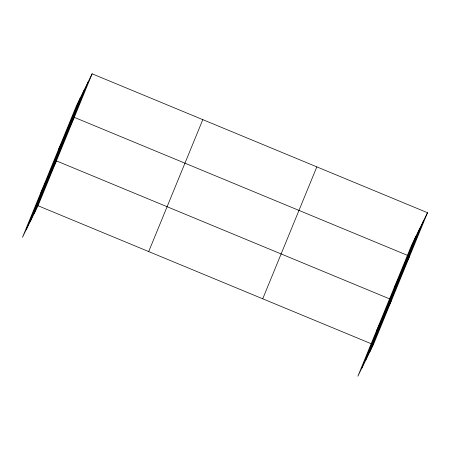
<?xml version="1.0" encoding="UTF-8"?>
<svg xmlns="http://www.w3.org/2000/svg" width="450" height="450" viewBox="0 0 450 450"><rect width="100%" height="100%" fill="white"/><g stroke="black" fill="none" stroke-linecap="round" stroke-linejoin="round"><path stroke-width="0.67" d="M26.325 229.511L80.432 97.582M30.268 221.496L84.375 89.573M34.099 213.722L88.2 81.793M92.132 73.806L76.601 105.362L22.5 237.291L38.025 205.734L92.132 73.806L427.5 212.709L373.399 344.638L357.868 376.194L411.975 244.266L427.5 212.709M148.697 251.572L202.804 119.644M262.727 298.8L316.828 166.871M361.699 368.415L415.8 236.492M365.636 360.405L419.743 228.476M369.467 352.626L423.568 220.697M58.748 148.899L74.278 117.343L407.717 255.448M40.894 192.431L56.424 160.881L391.793 299.784L376.267 331.341M394.121 287.803L409.646 256.247M38.025 205.734L373.399 344.638"/></g></svg>
